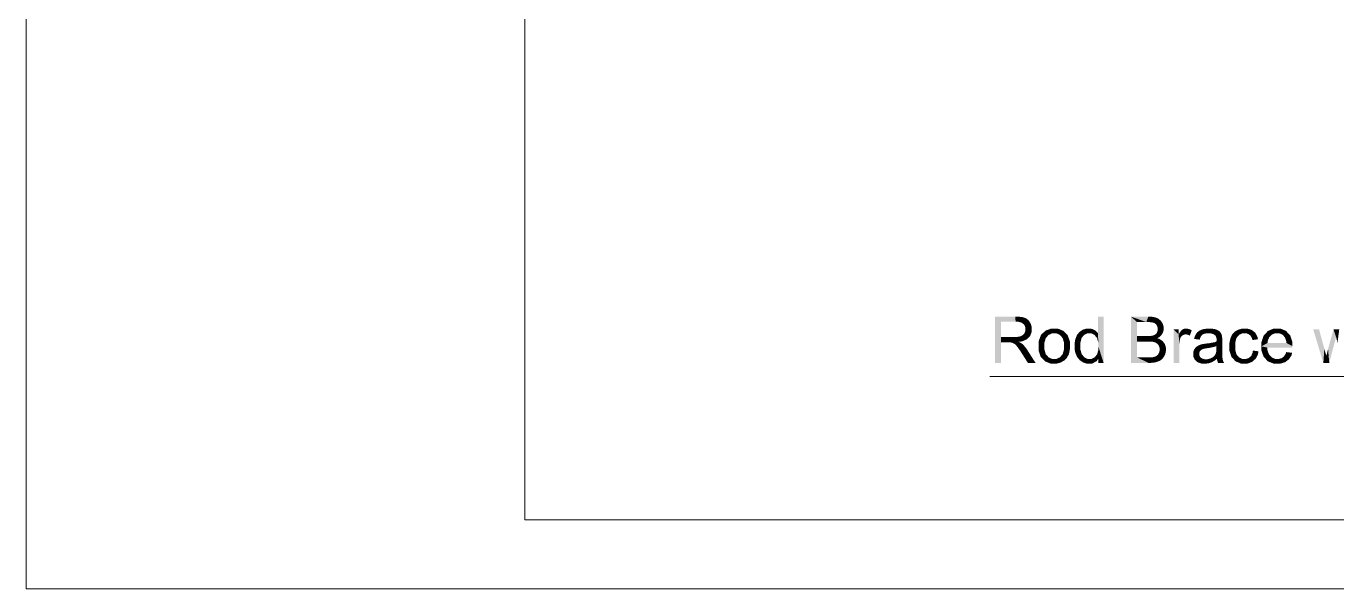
# Model space of a CAD drawing. Header units: millimetres. Extents: x 2 to 579, y 1 to 405.
# Drawn here: x 112 to 171.6, y 76.6 to 102.2 of the extents above; entities that cross this region are included whole.
import ezdxf

# ---------------------------------------------------------------- set-up
doc = ezdxf.new("R2010")
doc.units = ezdxf.units.MM
doc.linetypes.add('XKITLINE00', pattern=[0])
doc.layers.add('GraphicObject', color=6, linetype='Continuous', lineweight=0)
doc.layers.add('LinkedObject', color=7, linetype='Continuous', lineweight=0)

# ---------------------------------------------------------------- blocks, each defined once
blk = doc.blocks.new('*A3')
at = {"layer": 'GraphicObject', "color": 3, "linetype": 'XKITLINE00', "lineweight": 0}
for p, q in [((112.032, 215.557), (112.032, 76.605)), ((112.032, 76.605), (246.592, 76.605))]:
    blk.add_line(p, q, dxfattribs=at)
blk = doc.blocks.new('*A4')
at = {"layer": 'LinkedObject'}
for points in [[(156.372, 88.062), (156.094, 86.885), (156.094, 88.991)], [(156.094, 88.991), (156.372, 88.759), (156.372, 88.062)], [(157.037, 88.759), (156.094, 88.991), (157.026, 88.991)], [(156.372, 88.759), (156.094, 88.991), (157.037, 88.759)], [(157.026, 88.991), (157.154, 88.759), (157.037, 88.759)], [(157.38, 88.963), (157.026, 88.991), (157.166, 88.991)], [(157.453, 88.934), (157.026, 88.991), (157.38, 88.963)], [(157.325, 88.711), (157.026, 88.991), (157.453, 88.934)], [(157.154, 88.759), (157.026, 88.991), (157.325, 88.711)], [(157.453, 88.934), (157.38, 88.663), (157.325, 88.711)], [(157.526, 88.906), (157.38, 88.663), (157.453, 88.934)], [(157.38, 88.663), (157.526, 88.906), (157.434, 88.615)], [(157.434, 88.615), (157.526, 88.906), (157.687, 88.734)], [(157.687, 88.734), (157.526, 88.906), (157.643, 88.806)], [(161.041, 88.991), (160.782, 88.235), (160.782, 88.991)], [(161.041, 88.991), (160.805, 87.782), (160.782, 88.235)], [(160.805, 87.782), (161.041, 88.991), (161.041, 86.885)], [(162.285, 88.991), (162.563, 87.858), (162.285, 86.885)], [(162.563, 88.107), (162.563, 87.858), (162.285, 88.991)], [(162.285, 88.991), (162.563, 88.743), (162.563, 88.107)], [(162.985, 88.743), (162.285, 88.991), (163.076, 88.991)], [(162.563, 88.743), (162.285, 88.991), (162.985, 88.743)], [(162.985, 88.743), (163.076, 88.991), (163.099, 88.743)], [(163.076, 88.991), (163.26, 88.728), (163.099, 88.743)], [(163.197, 88.991), (163.26, 88.728), (163.076, 88.991)], [(163.39, 88.959), (163.26, 88.728), (163.197, 88.991)], [(163.26, 88.728), (163.39, 88.959), (163.306, 88.713)], [(163.306, 88.713), (163.39, 88.959), (163.353, 88.698)], [(163.353, 88.698), (163.39, 88.959), (163.463, 88.927)], [(163.463, 88.927), (163.425, 88.644), (163.353, 88.698)], [(163.536, 88.895), (163.425, 88.644), (163.463, 88.927)], [(163.65, 88.797), (163.425, 88.644), (163.536, 88.895)], [(157.46, 88.272), (157.63, 88.039), (157.432, 88.228)], [(157.687, 88.734), (157.488, 88.492), (157.434, 88.615)], [(157.46, 88.272), (157.774, 88.417), (157.63, 88.039)], [(157.488, 88.366), (157.774, 88.417), (157.46, 88.272)], [(157.731, 88.662), (157.488, 88.492), (157.687, 88.734)], [(157.774, 88.503), (157.488, 88.492), (157.731, 88.662)], [(157.774, 88.417), (157.488, 88.492), (157.774, 88.503)], [(157.488, 88.492), (157.774, 88.417), (157.488, 88.417)], [(157.774, 88.417), (157.488, 88.366), (157.488, 88.417)], [(157.63, 88.039), (157.774, 88.417), (157.702, 88.116)], [(157.702, 88.116), (157.774, 88.417), (157.774, 88.305)], [(158.317, 88.276), (158.082, 87.649), (158.2, 88.174)], [(158.411, 88.013), (158.082, 87.649), (158.317, 88.276)], [(158.655, 88.446), (158.317, 88.276), (158.416, 88.361)], [(158.797, 88.446), (158.317, 88.276), (158.655, 88.446)], [(158.7, 88.231), (158.317, 88.276), (158.797, 88.446)], [(158.317, 88.276), (158.539, 88.158), (158.475, 88.086)], [(158.539, 88.158), (158.317, 88.276), (158.7, 88.231)], [(158.411, 88.013), (158.317, 88.276), (158.475, 88.086)], [(158.7, 88.231), (158.797, 88.446), (158.797, 88.231)], [(158.797, 88.446), (158.892, 88.231), (158.797, 88.231)], [(159.211, 88.343), (158.797, 88.446), (158.954, 88.446)], [(159.31, 88.24), (158.797, 88.446), (159.211, 88.343)], [(159.052, 88.158), (158.797, 88.446), (159.31, 88.24)], [(158.892, 88.231), (158.797, 88.446), (159.052, 88.158)], [(159.052, 88.158), (159.31, 88.24), (159.116, 88.085)], [(159.31, 88.24), (159.18, 88.012), (159.116, 88.085)], [(159.18, 88.012), (159.31, 88.24), (159.244, 87.798)], [(159.244, 87.798), (159.31, 88.24), (159.51, 87.67)], [(159.51, 87.852), (159.31, 88.24), (159.41, 88.137)], [(159.51, 87.67), (159.31, 88.24), (159.51, 87.852)], [(159.946, 88.297), (160.099, 88.09), (159.832, 88.155)], [(160.157, 88.161), (159.946, 88.297), (160.022, 88.347)], [(160.099, 88.09), (159.946, 88.297), (160.157, 88.161)], [(160.098, 88.396), (160.301, 88.231), (160.022, 88.347)], [(160.022, 88.347), (160.301, 88.231), (160.157, 88.161)], [(160.268, 88.446), (160.301, 88.231), (160.098, 88.396)], [(160.362, 88.446), (160.301, 88.231), (160.268, 88.446)], [(160.301, 88.231), (160.362, 88.446), (160.387, 88.231)], [(160.362, 88.446), (160.475, 88.231), (160.387, 88.231)], [(160.431, 88.446), (160.475, 88.231), (160.362, 88.446)], [(160.553, 88.417), (160.475, 88.231), (160.431, 88.446)], [(160.607, 88.387), (160.475, 88.231), (160.553, 88.417)], [(160.607, 88.387), (160.624, 88.158), (160.475, 88.231)], [(160.661, 88.358), (160.624, 88.158), (160.607, 88.387)], [(160.748, 88.282), (160.624, 88.158), (160.661, 88.358)], [(160.782, 88.235), (160.624, 88.158), (160.748, 88.282)], [(160.624, 88.158), (160.782, 88.235), (160.684, 88.085)], [(160.684, 88.085), (160.782, 88.235), (160.745, 88.011)], [(160.782, 88.235), (160.805, 87.782), (160.745, 88.011)], [(163.447, 88.236), (163.701, 88.198), (163.42, 88.199)], [(163.692, 88.73), (163.425, 88.644), (163.65, 88.797)], [(163.425, 88.644), (163.692, 88.73), (163.45, 88.604)], [(163.701, 88.198), (163.447, 88.236), (163.474, 88.272)], [(163.692, 88.73), (163.475, 88.564), (163.45, 88.604)], [(163.474, 88.272), (163.774, 88.452), (163.701, 88.198)], [(163.501, 88.364), (163.774, 88.452), (163.474, 88.272)], [(163.475, 88.564), (163.692, 88.73), (163.501, 88.472)], [(163.501, 88.472), (163.692, 88.73), (163.774, 88.452)], [(163.774, 88.452), (163.501, 88.42), (163.501, 88.472)], [(163.501, 88.42), (163.774, 88.452), (163.501, 88.364)], [(163.774, 88.525), (163.692, 88.73), (163.733, 88.664)], [(163.774, 88.452), (163.692, 88.73), (163.774, 88.525)], [(163.701, 88.198), (163.774, 88.452), (163.738, 88.258)], [(163.738, 88.258), (163.774, 88.452), (163.774, 88.385)], [(164.223, 88.412), (164.457, 88.18), (164.223, 86.885)], [(164.457, 88.18), (164.223, 88.412), (164.457, 88.412)], [(164.621, 88.394), (164.457, 88.18), (164.583, 88.368)], [(164.73, 88.178), (164.457, 88.18), (164.621, 88.394)], [(164.583, 88.368), (164.457, 88.18), (164.501, 88.261)], [(164.658, 88.42), (164.772, 88.178), (164.621, 88.394)], [(164.621, 88.394), (164.772, 88.178), (164.73, 88.178)], [(164.741, 88.446), (164.772, 88.178), (164.658, 88.42)], [(164.786, 88.446), (164.772, 88.178), (164.741, 88.446)], [(164.786, 88.446), (164.819, 88.178), (164.772, 88.178)], [(164.983, 88.404), (164.786, 88.446), (164.851, 88.446)], [(165.051, 88.363), (164.786, 88.446), (164.983, 88.404)], [(164.914, 88.151), (164.786, 88.446), (165.051, 88.363)], [(164.819, 88.178), (164.786, 88.446), (164.914, 88.151)], [(164.914, 88.151), (165.051, 88.363), (164.961, 88.124)], [(165.274, 88.238), (165.16, 87.976), (165.234, 88.188)], [(165.498, 88.136), (165.16, 87.976), (165.274, 88.238)], [(165.313, 88.288), (165.585, 88.199), (165.274, 88.238)], [(165.498, 88.136), (165.274, 88.238), (165.541, 88.167)], [(165.541, 88.167), (165.274, 88.238), (165.585, 88.199)], [(165.427, 88.365), (165.585, 88.199), (165.313, 88.288)], [(165.502, 88.392), (165.585, 88.199), (165.427, 88.365)], [(165.75, 88.446), (165.502, 88.392), (165.577, 88.419)], [(165.719, 88.231), (165.502, 88.392), (165.75, 88.446)], [(165.585, 88.199), (165.502, 88.392), (165.719, 88.231)], [(165.719, 88.231), (165.75, 88.446), (165.81, 88.231)], [(165.81, 88.231), (165.75, 88.446), (165.908, 88.231)], [(165.848, 88.446), (165.908, 88.231), (165.75, 88.446)], [(166.105, 88.423), (165.848, 88.446), (165.946, 88.446)], [(166.166, 88.4), (165.848, 88.446), (166.105, 88.423)], [(166.055, 88.187), (165.848, 88.446), (166.166, 88.4)], [(165.908, 88.231), (165.848, 88.446), (166.055, 88.187)], [(166.055, 88.187), (166.166, 88.4), (166.104, 88.143)], [(166.104, 88.143), (166.166, 88.4), (166.141, 88.111)], [(166.166, 88.4), (166.177, 88), (166.141, 88.111)], [(166.345, 88.284), (166.177, 88), (166.166, 88.4)], [(166.316, 88.319), (166.166, 88.4), (166.227, 88.377)], [(166.345, 88.284), (166.166, 88.4), (166.316, 88.319)], [(166.374, 88.249), (166.177, 88), (166.345, 88.284)], [(166.414, 88.161), (166.177, 88), (166.374, 88.249)], [(167.008, 88.307), (167.148, 88.093), (166.883, 88.168)], [(167.209, 88.163), (167.008, 88.307), (167.091, 88.353)], [(167.148, 88.093), (167.008, 88.307), (167.209, 88.163)], [(167.175, 88.399), (167.367, 88.233), (167.091, 88.353)], [(167.091, 88.353), (167.367, 88.233), (167.209, 88.163)], [(167.356, 88.446), (167.367, 88.233), (167.175, 88.399)], [(167.454, 88.446), (167.367, 88.233), (167.356, 88.446)], [(167.367, 88.233), (167.454, 88.446), (167.465, 88.233)], [(167.454, 88.446), (167.529, 88.233), (167.465, 88.233)], [(167.781, 88.383), (167.454, 88.446), (167.578, 88.446)], [(167.86, 88.32), (167.454, 88.446), (167.781, 88.383)], [(167.639, 88.194), (167.454, 88.446), (167.86, 88.32)], [(167.529, 88.233), (167.454, 88.446), (167.639, 88.194)], [(167.639, 88.194), (167.86, 88.32), (167.685, 88.155)], [(167.86, 88.32), (167.73, 88.116), (167.685, 88.155)], [(167.73, 88.116), (167.86, 88.32), (167.794, 88)], [(167.794, 88), (167.86, 88.32), (168.062, 87.961)], [(168.04, 88.077), (167.86, 88.32), (167.939, 88.256)], [(168.062, 87.961), (167.86, 88.32), (168.04, 88.077)], [(168.42, 88.233), (168.222, 87.828), (168.321, 88.127)], [(168.576, 88.054), (168.222, 87.828), (168.42, 88.233)], [(168.519, 88.339), (168.697, 88.173), (168.42, 88.233)], [(168.42, 88.233), (168.697, 88.173), (168.576, 88.054)], [(168.934, 88.446), (168.519, 88.339), (168.776, 88.446)], [(168.847, 88.233), (168.519, 88.339), (168.934, 88.446)], [(168.697, 88.173), (168.519, 88.339), (168.847, 88.233)], [(168.847, 88.233), (168.934, 88.446), (168.936, 88.233)], [(168.934, 88.446), (169.034, 88.233), (168.936, 88.233)], [(169.336, 88.342), (168.934, 88.446), (169.087, 88.446)], [(169.433, 88.237), (168.934, 88.446), (169.336, 88.342)], [(169.194, 88.158), (168.934, 88.446), (169.433, 88.237)], [(169.034, 88.233), (168.934, 88.446), (169.194, 88.158)], [(169.194, 88.158), (169.433, 88.237), (169.256, 88.084)], [(169.433, 88.237), (169.296, 88.036), (169.256, 88.084)], [(169.296, 88.036), (169.433, 88.237), (169.345, 87.891)], [(169.345, 87.891), (169.433, 88.237), (169.627, 87.84)], [(169.627, 87.84), (169.433, 88.237), (169.53, 88.133)], [(170.841, 88.412), (171.038, 86.885), (170.574, 88.412)], [(171.083, 87.529), (171.038, 86.885), (170.841, 88.412)], [(171.498, 88.412), (171.618, 88.06), (171.252, 87.517)], [(171.761, 88.412), (171.618, 88.06), (171.498, 88.412)], [(171.618, 88.06), (171.761, 88.412), (171.679, 87.798)], [(156.372, 88.062), (156.372, 87.82), (156.094, 86.885)], [(156.094, 86.885), (156.372, 87.82), (156.372, 86.885)], [(156.695, 87.82), (156.372, 88.062), (156.97, 88.062)], [(156.372, 87.82), (156.372, 88.062), (156.695, 87.82)], [(156.695, 87.82), (156.97, 88.062), (156.748, 87.82)], [(156.748, 87.82), (156.97, 88.062), (156.826, 87.815)], [(156.826, 87.815), (156.97, 88.062), (156.849, 87.81)], [(156.849, 87.81), (156.97, 88.062), (156.882, 87.802)], [(156.882, 87.802), (156.97, 88.062), (156.945, 87.774)], [(156.945, 87.774), (156.97, 88.062), (157.065, 88.062)], [(156.945, 87.774), (157.065, 88.062), (156.976, 87.754)], [(157.065, 88.062), (157.182, 87.843), (156.976, 87.754)], [(156.976, 87.754), (157.182, 87.843), (157.008, 87.734)], [(157.182, 87.843), (157.078, 87.664), (157.008, 87.734)], [(157.214, 88.082), (157.182, 87.843), (157.065, 88.062)], [(157.237, 87.817), (157.078, 87.664), (157.182, 87.843)], [(157.078, 87.664), (157.237, 87.817), (157.118, 87.614)], [(157.118, 87.614), (157.237, 87.817), (157.157, 87.563)], [(157.157, 87.563), (157.237, 87.817), (157.35, 87.739)], [(157.35, 87.739), (157.257, 87.418), (157.157, 87.563)], [(157.182, 87.843), (157.214, 88.082), (157.333, 87.864)], [(157.268, 88.102), (157.63, 88.039), (157.214, 88.082)], [(157.557, 87.962), (157.214, 88.082), (157.63, 88.039)], [(157.333, 87.864), (157.214, 88.082), (157.557, 87.962)], [(157.35, 87.739), (157.237, 87.817), (157.321, 87.764)], [(157.411, 87.683), (157.257, 87.418), (157.35, 87.739)], [(157.526, 87.542), (157.257, 87.418), (157.411, 87.683)], [(157.322, 88.122), (157.63, 88.039), (157.268, 88.102)], [(157.63, 88.039), (157.322, 88.122), (157.404, 88.185)], [(157.432, 88.228), (157.63, 88.039), (157.404, 88.185)], [(158.2, 88.174), (158.082, 87.649), (158.082, 87.86)], [(158.347, 87.795), (158.082, 87.649), (158.411, 88.013)], [(158.082, 87.649), (158.347, 87.795), (158.347, 87.648)], [(158.082, 87.649), (158.279, 87.057), (158.082, 87.455)], [(158.347, 87.502), (158.279, 87.057), (158.082, 87.649)], [(158.347, 87.502), (158.082, 87.649), (158.347, 87.648)], [(159.181, 87.284), (159.51, 87.67), (159.422, 87.207)], [(159.244, 87.507), (159.51, 87.67), (159.181, 87.284)], [(159.244, 87.798), (159.51, 87.67), (159.244, 87.657)], [(159.51, 87.67), (159.244, 87.507), (159.244, 87.657)], [(159.422, 87.207), (159.51, 87.67), (159.466, 87.291)], [(159.466, 87.291), (159.51, 87.67), (159.51, 87.523)], [(159.794, 88.062), (159.718, 87.647), (159.756, 87.969)], [(160.041, 88.02), (159.718, 87.647), (159.794, 88.062)], [(159.984, 87.798), (159.718, 87.647), (160.041, 88.02)], [(159.756, 87.969), (159.718, 87.647), (159.718, 87.761)], [(159.718, 87.647), (159.984, 87.798), (159.984, 87.647)], [(159.718, 87.647), (159.984, 87.5), (159.718, 87.53)], [(159.984, 87.5), (159.718, 87.647), (159.984, 87.647)], [(159.832, 88.155), (160.099, 88.09), (159.794, 88.062)], [(159.794, 88.062), (160.099, 88.09), (160.041, 88.02)], [(160.805, 87.782), (161.041, 86.885), (160.805, 87.625)], [(162.285, 86.885), (162.563, 87.858), (162.563, 87.134)], [(163.052, 87.858), (162.563, 88.107), (163.02, 88.107)], [(162.563, 87.858), (162.563, 88.107), (163.052, 87.858)], [(163.152, 87.858), (163.02, 88.107), (163.113, 88.107)], [(163.052, 87.858), (163.02, 88.107), (163.152, 87.858)], [(163.246, 88.119), (163.48, 88.006), (163.113, 88.107)], [(163.113, 88.107), (163.48, 88.006), (163.152, 87.858)], [(163.152, 87.858), (163.48, 88.006), (163.307, 87.841)], [(163.286, 88.131), (163.554, 88.042), (163.246, 88.119)], [(163.48, 88.006), (163.246, 88.119), (163.554, 88.042)], [(163.339, 88.147), (163.554, 88.042), (163.286, 88.131)], [(163.48, 88.006), (163.36, 87.823), (163.307, 87.841)], [(163.42, 88.199), (163.701, 88.198), (163.339, 88.147)], [(163.339, 88.147), (163.701, 88.198), (163.554, 88.042)], [(163.36, 87.823), (163.48, 88.006), (163.414, 87.805)], [(163.414, 87.805), (163.48, 88.006), (163.498, 87.744)], [(163.722, 87.882), (163.48, 88.006), (163.576, 87.978)], [(163.498, 87.744), (163.48, 88.006), (163.722, 87.882)], [(163.498, 87.744), (163.722, 87.882), (163.528, 87.701)], [(163.528, 87.701), (163.722, 87.882), (163.559, 87.657)], [(163.554, 88.042), (163.701, 88.198), (163.665, 88.138)], [(163.559, 87.657), (163.722, 87.882), (163.773, 87.815)], [(163.773, 87.815), (163.589, 87.555), (163.559, 87.657)], [(163.824, 87.747), (163.589, 87.555), (163.773, 87.815)], [(163.876, 87.588), (163.589, 87.555), (163.824, 87.747)], [(164.223, 86.885), (164.457, 88.18), (164.482, 86.885)], [(164.457, 88.18), (164.482, 87.684), (164.482, 86.885)], [(164.482, 87.684), (164.457, 88.18), (164.482, 87.766)], [(164.482, 87.766), (164.457, 88.18), (164.504, 87.917)], [(164.504, 87.917), (164.457, 88.18), (164.525, 87.986)], [(164.525, 87.986), (164.457, 88.18), (164.539, 88.031)], [(164.539, 88.031), (164.457, 88.18), (164.587, 88.102)], [(164.587, 88.102), (164.457, 88.18), (164.621, 88.127)], [(164.621, 88.127), (164.457, 88.18), (164.654, 88.153)], [(164.654, 88.153), (164.457, 88.18), (164.73, 88.178)], [(165.234, 88.188), (165.16, 87.976), (165.177, 88.057)], [(165.434, 88.023), (165.16, 87.976), (165.498, 88.136)], [(165.16, 87.976), (165.434, 88.023), (165.413, 87.942)], [(165.446, 87.446), (165.259, 87.613), (165.3, 87.641)], [(165.341, 87.669), (165.497, 87.488), (165.3, 87.641)], [(165.3, 87.641), (165.497, 87.488), (165.446, 87.446)], [(165.434, 87.712), (165.497, 87.488), (165.341, 87.669)], [(165.486, 87.726), (165.497, 87.488), (165.434, 87.712)], [(165.524, 87.736), (165.563, 87.517), (165.486, 87.726)], [(165.497, 87.488), (165.486, 87.726), (165.53, 87.502)], [(165.53, 87.502), (165.486, 87.726), (165.563, 87.517)], [(165.639, 87.756), (165.675, 87.542), (165.524, 87.736)], [(165.524, 87.736), (165.675, 87.542), (165.563, 87.517)], [(165.715, 87.765), (165.755, 87.554), (165.639, 87.756)], [(165.639, 87.756), (165.755, 87.554), (165.675, 87.542)], [(165.872, 87.784), (165.896, 87.574), (165.715, 87.765)], [(165.715, 87.765), (165.896, 87.574), (165.755, 87.554)], [(166.102, 87.828), (166.177, 87.652), (165.872, 87.784)], [(165.872, 87.784), (166.177, 87.652), (165.896, 87.574)], [(165.896, 87.574), (166.177, 87.652), (166.107, 87.623)], [(166.176, 87.854), (166.177, 87.652), (166.102, 87.828)], [(166.177, 87.88), (166.432, 88.075), (166.176, 87.854)], [(166.176, 87.854), (166.432, 88.075), (166.177, 87.652)], [(166.439, 87.87), (166.176, 87.557), (166.177, 87.652)], [(166.439, 87.525), (166.176, 87.557), (166.439, 87.87)], [(166.426, 88.108), (166.177, 88), (166.414, 88.161)], [(166.177, 88), (166.426, 88.108), (166.432, 88.075)], [(166.177, 88), (166.432, 88.075), (166.177, 87.921)], [(166.177, 87.921), (166.432, 88.075), (166.177, 87.914)], [(166.177, 87.914), (166.432, 88.075), (166.177, 87.88)], [(166.439, 87.956), (166.177, 87.652), (166.432, 88.075)], [(166.439, 87.87), (166.177, 87.652), (166.439, 87.956)], [(166.842, 88.075), (166.761, 87.643), (166.802, 87.983)], [(167.087, 88.023), (166.761, 87.643), (166.842, 88.075)], [(167.026, 87.802), (166.761, 87.643), (167.087, 88.023)], [(166.802, 87.983), (166.761, 87.643), (166.761, 87.766)], [(166.761, 87.643), (167.026, 87.802), (167.026, 87.65)], [(167.026, 87.496), (166.761, 87.643), (167.026, 87.65)], [(166.761, 87.643), (166.951, 87.056), (166.761, 87.452)], [(167.026, 87.496), (166.951, 87.056), (166.761, 87.643)], [(166.883, 88.168), (167.148, 88.093), (166.842, 88.075)], [(166.842, 88.075), (167.148, 88.093), (167.087, 88.023)], [(167.794, 88), (168.062, 87.961), (167.812, 87.923)], [(168.509, 87.895), (168.222, 87.828), (168.576, 88.054)], [(168.222, 87.828), (168.509, 87.895), (168.502, 87.795)], [(168.502, 87.795), (168.222, 87.636), (168.222, 87.828)], [(168.502, 87.795), (169.627, 87.651), (168.222, 87.636)], [(169.627, 87.64), (168.222, 87.636), (169.627, 87.651)], [(169.626, 87.605), (168.222, 87.636), (169.627, 87.64)], [(169.353, 87.795), (169.627, 87.651), (168.502, 87.795)], [(169.345, 87.891), (169.627, 87.84), (169.353, 87.795)], [(169.627, 87.651), (169.353, 87.795), (169.627, 87.84)], [(171.252, 87.517), (171.618, 88.06), (171.306, 86.885)], [(157.257, 87.418), (157.526, 87.542), (157.318, 87.323)], [(157.318, 87.323), (157.526, 87.542), (157.58, 87.458)], [(157.318, 87.323), (157.58, 87.458), (157.597, 86.885)], [(157.597, 86.885), (157.58, 87.458), (157.945, 86.885)], [(158.082, 87.455), (158.279, 87.057), (158.181, 87.16)], [(158.411, 87.283), (158.279, 87.057), (158.347, 87.502)], [(158.279, 87.057), (158.411, 87.283), (158.475, 87.21)], [(158.539, 87.137), (158.279, 87.057), (158.475, 87.21)], [(158.539, 87.137), (158.797, 86.851), (158.279, 87.057)], [(158.279, 87.057), (158.797, 86.851), (158.378, 86.954)], [(158.7, 87.064), (158.797, 86.851), (158.539, 87.137)], [(158.797, 86.851), (158.7, 87.064), (158.797, 87.064)], [(158.797, 86.851), (158.893, 87.064), (158.896, 86.851)], [(158.893, 87.064), (158.797, 86.851), (158.797, 87.064)], [(159.165, 86.945), (158.893, 87.064), (159.053, 87.137)], [(159.08, 86.898), (158.893, 87.064), (159.165, 86.945)], [(158.896, 86.851), (158.893, 87.064), (159.08, 86.898)], [(159.117, 87.211), (159.249, 86.991), (159.053, 87.137)], [(159.053, 87.137), (159.249, 86.991), (159.165, 86.945)], [(159.422, 87.207), (159.117, 87.211), (159.181, 87.284)], [(159.377, 87.123), (159.117, 87.211), (159.422, 87.207)], [(159.249, 86.991), (159.117, 87.211), (159.377, 87.123)], [(159.718, 87.53), (159.984, 87.5), (159.76, 87.323)], [(159.76, 87.323), (159.984, 87.5), (159.802, 87.233)], [(159.802, 87.233), (159.984, 87.5), (160.045, 87.282)], [(160.045, 87.282), (159.963, 87.002), (159.802, 87.233)], [(159.802, 87.233), (159.963, 87.002), (159.844, 87.143)], [(160.107, 87.209), (159.963, 87.002), (160.045, 87.282)], [(159.963, 87.002), (160.107, 87.209), (160.039, 86.952)], [(160.039, 86.952), (160.107, 87.209), (160.169, 87.137)], [(160.169, 87.137), (160.374, 86.851), (160.039, 86.952)], [(160.315, 87.064), (160.374, 86.851), (160.169, 87.137)], [(160.374, 86.851), (160.315, 87.064), (160.399, 87.064)], [(160.374, 86.851), (160.801, 87.079), (160.515, 86.851)], [(160.483, 87.064), (160.801, 87.079), (160.374, 86.851)], [(160.483, 87.064), (160.374, 86.851), (160.399, 87.064)], [(160.627, 87.133), (160.801, 87.079), (160.483, 87.064)], [(160.515, 86.851), (160.801, 87.079), (160.728, 86.965)], [(160.801, 87.079), (160.627, 87.133), (160.686, 87.203)], [(160.746, 87.272), (160.801, 87.079), (160.686, 87.203)], [(160.805, 87.483), (161.041, 86.885), (160.746, 87.272)], [(160.746, 87.272), (161.041, 86.885), (160.801, 87.079)], [(160.801, 87.079), (161.041, 86.885), (160.801, 86.885)], [(160.805, 87.625), (161.041, 86.885), (160.805, 87.483)], [(162.563, 87.134), (163.088, 86.885), (162.285, 86.885)], [(163.089, 87.134), (163.088, 86.885), (162.563, 87.134)], [(163.089, 87.134), (163.189, 86.885), (163.088, 86.885)], [(163.157, 87.134), (163.189, 86.885), (163.089, 87.134)], [(163.252, 87.139), (163.359, 86.903), (163.157, 87.134)], [(163.157, 87.134), (163.359, 86.903), (163.189, 86.885)], [(163.279, 87.144), (163.359, 86.903), (163.252, 87.139)], [(163.428, 86.92), (163.279, 87.144), (163.328, 87.152)], [(163.359, 86.903), (163.279, 87.144), (163.428, 86.92)], [(163.408, 87.181), (163.659, 87.024), (163.328, 87.152)], [(163.328, 87.152), (163.659, 87.024), (163.428, 86.92)], [(163.441, 87.201), (163.659, 87.024), (163.408, 87.181)], [(163.659, 87.024), (163.441, 87.201), (163.473, 87.221)], [(163.526, 87.28), (163.813, 87.221), (163.473, 87.221)], [(163.473, 87.221), (163.813, 87.221), (163.659, 87.024)], [(163.547, 87.318), (163.813, 87.221), (163.526, 87.28)], [(163.813, 87.221), (163.547, 87.318), (163.568, 87.357)], [(163.568, 87.357), (163.876, 87.496), (163.813, 87.221)], [(163.589, 87.446), (163.876, 87.496), (163.568, 87.357)], [(163.876, 87.496), (163.589, 87.555), (163.876, 87.588)], [(163.589, 87.555), (163.876, 87.496), (163.589, 87.496)], [(163.876, 87.496), (163.589, 87.446), (163.589, 87.496)], [(163.659, 87.024), (163.813, 87.221), (163.705, 87.059)], [(163.705, 87.059), (163.813, 87.221), (163.782, 87.157)], [(163.813, 87.221), (163.876, 87.496), (163.844, 87.284)], [(163.844, 87.284), (163.876, 87.496), (163.876, 87.422)], [(165.167, 87.493), (165.116, 87.288), (165.141, 87.446)], [(165.41, 87.39), (165.116, 87.288), (165.167, 87.493)], [(165.141, 87.446), (165.116, 87.288), (165.116, 87.344)], [(165.392, 87.329), (165.116, 87.288), (165.41, 87.39)], [(165.116, 87.288), (165.392, 87.329), (165.392, 87.295)], [(165.392, 87.243), (165.116, 87.288), (165.392, 87.295)], [(165.116, 87.288), (165.392, 87.243), (165.116, 87.193)], [(165.116, 87.193), (165.392, 87.243), (165.183, 87.036)], [(165.192, 87.539), (165.428, 87.418), (165.167, 87.493)], [(165.167, 87.493), (165.428, 87.418), (165.41, 87.39)], [(165.183, 87.036), (165.392, 87.243), (165.251, 86.974)], [(165.259, 87.613), (165.428, 87.418), (165.192, 87.539)], [(165.251, 86.974), (165.392, 87.243), (165.431, 87.157)], [(165.431, 87.157), (165.318, 86.913), (165.251, 86.974)], [(165.428, 87.418), (165.259, 87.613), (165.446, 87.446)], [(165.47, 87.123), (165.318, 86.913), (165.431, 87.157)], [(165.509, 87.088), (165.318, 86.913), (165.47, 87.123)], [(165.318, 86.913), (165.509, 87.088), (165.511, 86.851)], [(165.637, 86.851), (165.509, 87.088), (165.623, 87.054)], [(165.511, 86.851), (165.509, 87.088), (165.637, 86.851)], [(165.623, 87.054), (165.713, 86.851), (165.637, 86.851)], [(165.699, 87.054), (165.713, 86.851), (165.623, 87.054)], [(165.773, 87.054), (165.713, 86.851), (165.699, 87.054)], [(165.713, 86.851), (165.773, 87.054), (165.855, 86.876)], [(165.921, 86.901), (165.773, 87.054), (165.906, 87.086)], [(165.855, 86.876), (165.773, 87.054), (165.921, 86.901)], [(166.198, 87.073), (165.906, 87.086), (165.964, 87.119)], [(166.126, 87.012), (165.906, 87.086), (166.198, 87.073)], [(165.988, 86.926), (165.906, 87.086), (166.126, 87.012)], [(165.921, 86.901), (165.906, 87.086), (165.988, 86.926)], [(166.022, 87.152), (166.447, 87.117), (165.964, 87.119)], [(166.447, 87.117), (166.198, 87.073), (165.964, 87.119)], [(166.022, 87.152), (166.439, 87.345), (166.447, 87.117)], [(166.107, 87.241), (166.439, 87.345), (166.022, 87.152)], [(166.134, 87.298), (166.439, 87.345), (166.107, 87.241)], [(166.439, 87.345), (166.134, 87.298), (166.155, 87.342)], [(166.155, 87.342), (166.439, 87.525), (166.439, 87.345)], [(166.176, 87.471), (166.439, 87.525), (166.155, 87.342)], [(166.439, 87.525), (166.176, 87.471), (166.176, 87.557)], [(166.198, 87.073), (166.447, 87.117), (166.204, 87.019)], [(166.204, 87.019), (166.447, 87.117), (166.455, 87.069)], [(166.455, 87.069), (166.231, 86.925), (166.204, 87.019)], [(166.463, 87.021), (166.231, 86.925), (166.455, 87.069)], [(166.761, 87.452), (166.951, 87.056), (166.856, 87.158)], [(167.085, 87.273), (166.951, 87.056), (167.026, 87.496)], [(166.951, 87.056), (167.085, 87.273), (167.144, 87.203)], [(167.202, 87.134), (166.951, 87.056), (167.144, 87.203)], [(167.202, 87.134), (167.454, 86.851), (166.951, 87.056)], [(166.951, 87.056), (167.454, 86.851), (167.046, 86.954)], [(167.356, 87.064), (167.454, 86.851), (167.202, 87.134)], [(167.454, 86.851), (167.356, 87.064), (167.45, 87.064)], [(167.526, 87.064), (167.454, 86.851), (167.45, 87.064)], [(167.526, 87.064), (167.875, 87), (167.454, 86.851)], [(167.653, 87.111), (167.875, 87), (167.526, 87.064)], [(167.875, 87), (167.653, 87.111), (167.704, 87.158)], [(167.755, 87.204), (167.875, 87), (167.704, 87.158)], [(167.755, 87.204), (168.088, 87.412), (167.875, 87)], [(167.819, 87.348), (168.088, 87.412), (167.755, 87.204)], [(168.088, 87.412), (167.819, 87.348), (167.833, 87.445)], [(167.875, 87), (168.088, 87.412), (167.96, 87.074)], [(167.96, 87.074), (168.088, 87.412), (168.067, 87.28)], [(168.222, 87.636), (168.418, 87.058), (168.222, 87.45)], [(168.495, 87.457), (168.418, 87.058), (168.222, 87.636)], [(168.495, 87.457), (168.222, 87.636), (168.488, 87.582)], [(169.626, 87.582), (168.222, 87.636), (169.626, 87.605)], [(168.488, 87.582), (168.222, 87.636), (169.626, 87.582)], [(168.222, 87.45), (168.418, 87.058), (168.32, 87.161)], [(168.566, 87.264), (168.418, 87.058), (168.495, 87.457)], [(168.418, 87.058), (168.566, 87.264), (168.516, 86.955)], [(168.63, 87.198), (168.516, 86.955), (168.566, 87.264)], [(168.694, 87.131), (168.516, 86.955), (168.63, 87.198)], [(168.694, 87.131), (168.948, 86.851), (168.516, 86.955)], [(168.853, 87.064), (168.948, 86.851), (168.694, 87.131)], [(168.948, 87.064), (168.948, 86.851), (168.853, 87.064)], [(169.019, 87.064), (169.384, 86.981), (168.948, 86.851)], [(169.019, 87.064), (168.948, 86.851), (168.948, 87.064)], [(169.141, 87.102), (169.384, 86.981), (169.019, 87.064)], [(169.191, 87.139), (169.47, 87.045), (169.141, 87.102)], [(169.384, 86.981), (169.141, 87.102), (169.47, 87.045)], [(169.241, 87.176), (169.47, 87.045), (169.191, 87.139)], [(169.241, 87.176), (169.618, 87.344), (169.47, 87.045)], [(169.321, 87.296), (169.618, 87.344), (169.241, 87.176)], [(169.618, 87.344), (169.321, 87.296), (169.35, 87.378)], [(169.47, 87.045), (169.618, 87.344), (169.587, 87.227)], [(171.172, 87.203), (171.038, 86.885), (171.083, 87.529)], [(171.038, 86.885), (171.172, 87.203), (171.306, 86.885)], [(171.175, 87.215), (171.306, 86.885), (171.172, 87.203)], [(171.215, 87.372), (171.306, 86.885), (171.175, 87.215)], [(171.252, 87.517), (171.306, 86.885), (171.215, 87.372)], [(158.378, 86.954), (158.797, 86.851), (158.637, 86.851)], [(160.039, 86.952), (160.374, 86.851), (160.116, 86.902)], [(160.116, 86.902), (160.374, 86.851), (160.283, 86.851)], [(163.428, 86.92), (163.659, 87.024), (163.497, 86.938)], [(163.497, 86.938), (163.659, 87.024), (163.613, 86.99)], [(166.463, 87.021), (166.251, 86.885), (166.231, 86.925)], [(166.496, 86.929), (166.251, 86.885), (166.463, 87.021)], [(166.251, 86.885), (166.496, 86.929), (166.521, 86.885)], [(167.046, 86.954), (167.454, 86.851), (167.297, 86.851)], [(167.454, 86.851), (167.875, 87), (167.578, 86.851)], [(167.578, 86.851), (167.875, 87), (167.789, 86.926)], [(168.516, 86.955), (168.948, 86.851), (168.781, 86.851)], [(168.948, 86.851), (169.384, 86.981), (169.081, 86.851)], [(169.081, 86.851), (169.384, 86.981), (169.299, 86.916)]]:
    blk.add_hatch(color=7, dxfattribs=at).paths.add_polyline_path(points, flags=17)
at = {"layer": 'LinkedObject', "color": 2, "linetype": 'XKITLINE00', "lineweight": 0}
for p, q in [((134.712, 79.748), (134.712, 151.24)), ((218.864, 79.748), (134.712, 79.748))]:
    blk.add_line(p, q, dxfattribs=at)
at = {"layer": 'LinkedObject', "color": 7, "linetype": 'XKITLINE00', "lineweight": 0}
for p, q in [((155.862, 86.262), (157.985, 86.262)), ((157.985, 86.262), (159.619, 86.262)), ((159.619, 86.262), (161.254, 86.262)), ((161.254, 86.262), (162.071, 86.262)), ((162.071, 86.262), (164.031, 86.262)), ((164.031, 86.262), (165.011, 86.262)), ((165.011, 86.262), (166.645, 86.262)), ((166.645, 86.262), (168.115, 86.262)), ((168.115, 86.262), (169.749, 86.262)), ((169.749, 86.262), (170.566, 86.262)), ((170.566, 86.262), (172.689, 86.262))]:
    blk.add_line(p, q, dxfattribs=at)

msp = doc.modelspace()

# ---------------------------------------------------------------- block references
at = {"lineweight": 0}
for name in ['*A3', '*A4']:
    msp.add_blockref(name, (0, 0), dxfattribs=at)

doc.saveas('drawing.dxf')
